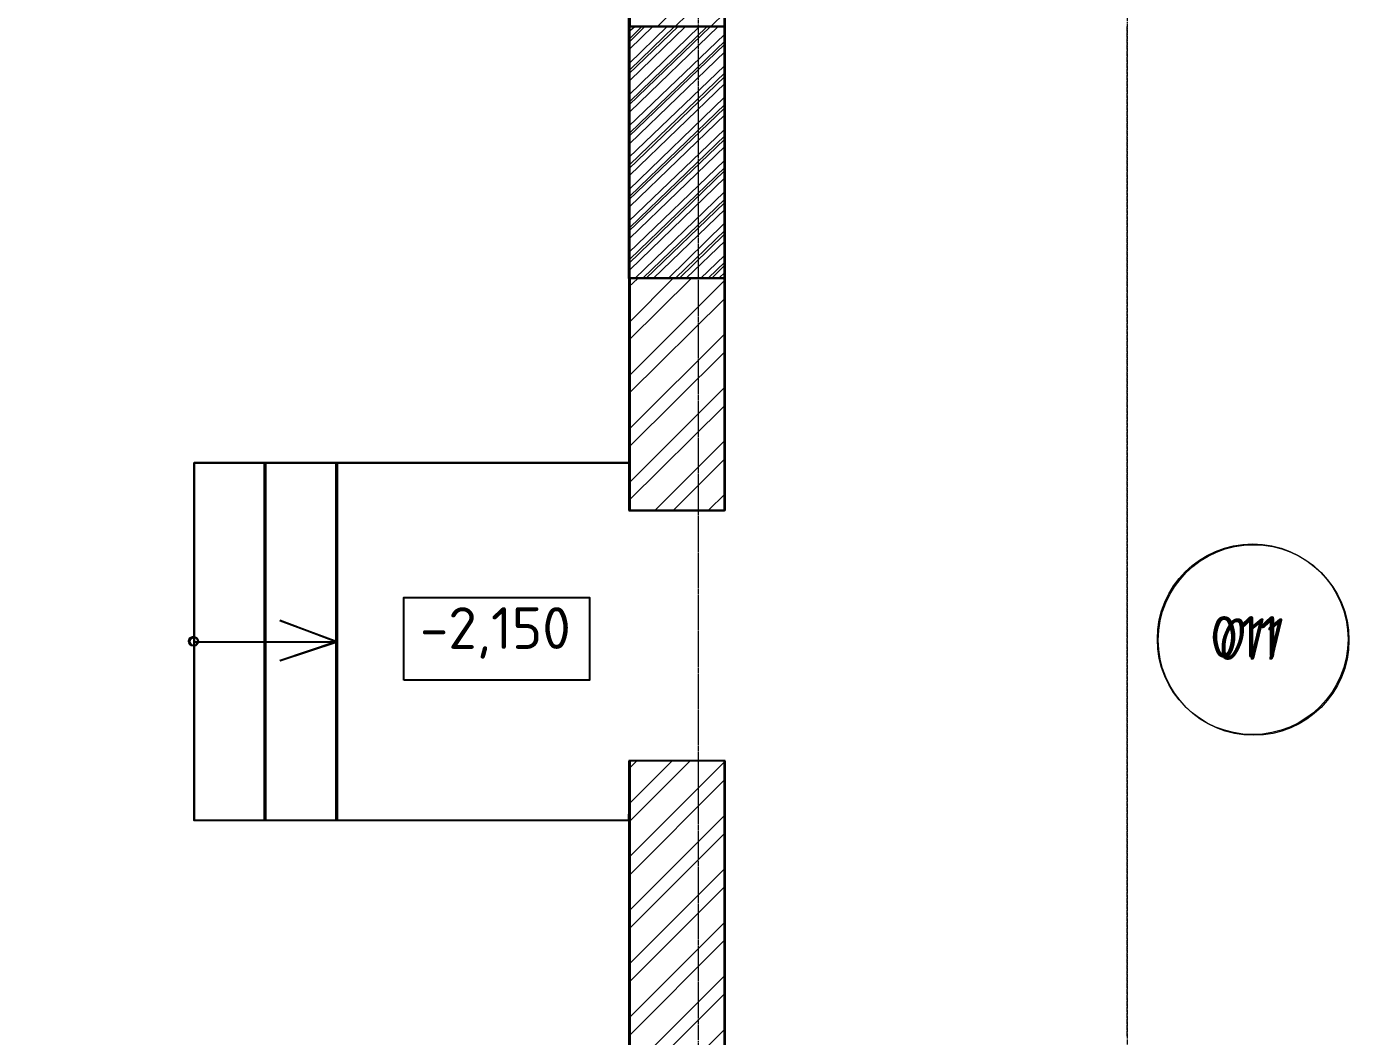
# Model space of a CAD drawing. Header units: millimetres. Extents: x -10178924 to 11692288, y -947381 to 58396.
# Drawn here: x 743288 to 748840, y -791545 to -787306 of the extents above; entities that cross this region are included whole.
import ezdxf

# ---------------------------------------------------------------- set-up
doc = ezdxf.new("R2010")
doc.units = ezdxf.units.MM
doc.linetypes.add('осевая', pattern=[50.8, 31.75, -6.35, 6.35, -6.35])
for name, color, linetype in [('PDF _PDF _Марки помещений', 5, 'Continuous'), ('PDF _Лестницы _ крыльца.1', 7, 'Continuous'), ('PDF _Марки помещений', 5, 'Continuous'), ('PDF _Стены внутр.1', 7, 'Continuous'), ('Лестницы _ крыльца.1', 7, 'Continuous'), ('Стены внутр.1', 7, 'Continuous')]:
    doc.layers.add(name, color=color, linetype=linetype)
for name, color, linetype, true_color in [('PDF _Отметки', 7, 'Continuous', 0x7f9fff), ('PDF _Перегородки', 7, 'Continuous', 0x0037dd), ('PDF _Размеры осевые', 7, 'Continuous', 0x5d6970), ('PDF _штриховка', 7, 'Continuous', 0x95834a)]:
    doc.layers.add(name, color=color, linetype=linetype, true_color=true_color)
for name, color, linetype, lineweight in [('PDF _Текст', 7, 'Continuous', 5), ('Перегородки', 162, 'Continuous', 9), ('Размеры осевые', 153, 'Continuous', 9), ('ШТРИХОВКА', 252, 'Continuous', 15)]:
    doc.layers.add(name, color=color, linetype=linetype, lineweight=lineweight)
doc.styles.add('ISOCPEUR', font='isocpeui.ttf', dxfattribs={"width": 0.9})
doc.styles.add('PDF ISOCPEUR', font='isocpeur.ttf')

# ---------------------------------------------------------------- blocks, each defined once
blk = doc.blocks.new('A$C5282721b')
at = {"layer": 'Перегородки', "lineweight": 20, "true_color": 0x000000, "transparency": 33554687}
h = blk.add_hatch(dxfattribs=at)
h.set_pattern_fill('ANSI32', color=18, scale=10, angle=359)
h.set_pattern_definition([(44, (-2781.59, 239567.555), (-66.16621, 68.517116), []), (44, (-2736.7, 239566.77), (-66.16621, 68.517116), [])])
h.paths.add_polyline_path([(23861.119, -6515.549), (23461.119, -6515.547), (23461.119, -7571.566), (23861.119, -7571.566)])
at = {"layer": 'ШТРИХОВКА', "ltscale": 100, "true_color": 0x000000, "transparency": 33554687}
h = blk.add_hatch(dxfattribs=at)
h.set_pattern_fill('ANSI31', color=18, scale=50)
h.set_pattern_definition([(45, (-79853.19, 25128.16), (-112.2532, 112.2532), [])])
h.paths.add_polyline_path([(23461.119, -5698.72), (20726.119, -5698.72), (20726.119, -6098.72), (23461.119, -6098.72), (23461.119, -6515.547), (23861.119, -6515.547), (23861.119, -5328.486), (23461.119, -5328.486)], flags=17)
h.paths.add_polyline_path([(17846.22, -11596.906), (8196.095, -11596.906), (8096.091, -11596.906), (5081.5, -11596.906), (5081.5, -12156.906), (17846.22, -12156.906), (17846.22, -11876.906)], flags=17)
h.paths.add_polyline_path([(8216.705, -5698.72), (8216.779, -6098.72), (19406.923, -6098.72), (19406.923, -5698.72)], flags=16)
h.paths.add_polyline_path([(4011.5, -12156.906), (4011.5, -11596.906), (86.923, -11596.906), (86.923, -9009.38), (86.923, -8929.368), (86.923, -6098.72), (3721.276, -6098.72), (3801.387, -6098.72), (9286.442, -6098.72), (9286.779, -5698.72), (86.923, -5698.72), (86.923, -161.943), (23461.119, -161.943), (23461.119, -4567.801), (23861.119, -4567.801), (23861.119, -3119.021), (23861.119, -2969.021), (23861.119, -161.943), (24472.507, -161.943), (29133.626, -161.943), (29283.626, -161.943), (29940.503, -161.943), (29940.503, 398.057), (-473.077, 398.057), (-473.077, -11800), (-473.077, -12156.906), (-0.293, -12156.906)])
h.paths.add_polyline_path([(23861.119, -9596.906), (23461.119, -9596.906), (23461.119, -11596.906), (18816.22, -11596.906), (18816.22, -12156.906), (23301.119, -12156.906), (23301.119, -15862.111), (25035.25, -15862.111), (25595.277, -15862.111), (25744.391, -15862.111), (25744.391, -15302.111), (23861.119, -15302.111), (23861.119, -12066.906)])
h.paths.add_polyline_path([(23461.119, -8546.906), (23861.119, -8546.906), (23861.119, -7571.566), (23461.119, -7571.566)], flags=17)
at = {"layer": 'PDF _Марки помещений', "color": 18, "lineweight": 9, "true_color": 0x000000, "transparency": 33554687}
blk.add_circle((26079.322, -9090.368), 400.064, dxfattribs=at)
at = {"layer": 'Лестницы _ крыльца.1', "color": 18, "linetype": 'Continuous', "true_color": 0x000000, "transparency": 33554687}
for p, q in [((22232.001, -9097.465), (21994.399, -9010.391)), ((21633.089, -9096.906), (22232.001, -9097.465)), ((21994.192, -9175.776), (22232.001, -9097.465))]:
    blk.add_line(p, q, dxfattribs=at)
blk.add_circle((21633.089, -9096.906), 17.194, dxfattribs=at)
at = {"layer": 'Размеры осевые', "color": 251, "linetype": 'осевая', "ltscale": 0.5, "transparency": 33554687}
for p, q in [((23750, -19000), (23750, 1500)), ((25550, -58512.867), (25550, -4812.867))]:
    blk.add_line(p, q, dxfattribs=at)
at = {"layer": 'Стены внутр.1', "color": 18, "linetype": 'Continuous', "true_color": 0x000000, "transparency": 33554687}
for p, q in [((23861.119, -6515.547), (23461.119, -6515.547)), ((23861.119, -6515.547), (23461.119, -6515.547)), ((23861.119, -7571.566), (23461.119, -7571.566)), ((23861.119, -8546.906), (23461.119, -8546.906)), ((23861.119, -9596.906), (23461.119, -9596.906))]:
    blk.add_line(p, q, dxfattribs=at)
at = {"layer": 'Стены внутр.1', "color": 18, "linetype": 'Continuous', "true_color": 0x000000, "transparency": 33554687, "flags": 128}
for points in [[(23861.119, -7571.566), (23861.119, -4567.801)], [(23461.119, -6098.72), (23461.119, -6515.547)], [(23461.119, -7571.566), (23461.119, -8546.906)], [(23861.119, -8546.906), (23861.119, -7571.566)], [(23461.119, -9596.906), (23461.119, -11596.906)], [(23861.119, -11596.906), (23861.119, -9596.906)]]:
    blk.add_lwpolyline(points, dxfattribs=at)
at = {"layer": 'Стены внутр.1', "color": 18, "ltscale": 0.1, "true_color": 0x000000, "transparency": 33554687}
for points in [[(23461.119, -7571.566), (23461.119, -6098.72)], [(21933.089, -8346.906), (21633.089, -8346.906), (21633.089, -9846.906), (21933.089, -9846.906), (21933.089, -8346.906)], [(22233.089, -8346.906), (21933.089, -8346.906), (21933.089, -9846.906), (22233.089, -9846.906), (22233.089, -8346.906)], [(23461.119, -8346.906), (22233.089, -8346.906), (22233.089, -9846.906), (23461.119, -9846.906), (23461.119, -9819.752)]]:
    blk.add_lwpolyline(points, dxfattribs=at)
at = {"layer": 'PDF _Марки помещений', "color": 18, "lineweight": 9, "true_color": 0x000000, "transparency": 33554687, "insert": (25916.348, -9174.083), "char_height": 175, "attachment_point": 7, "style": 'ISOCPEUR'}
blk.add_mtext('011', dxfattribs=at)

msp = doc.modelspace()

# ---------------------------------------------------------------- linework, layer by layer
at = {"layer": 'PDF _PDF _Марки помещений', "lineweight": 9}
msp.add_circle((748434, -789877.4), 400, dxfattribs=at)
at = {"layer": 'PDF _Лестницы _ крыльца.1', "lineweight": 25}
for points in [[(744587.9, -789887.9), (744350.9, -789799)], [(743991, -789887.9), (744587.9, -789887.9), (744350.9, -789968.4)]]:
    msp.add_lwpolyline(points, dxfattribs=at)
msp.add_circle((743988.9, -789885.8), 19.1, dxfattribs=at)
at = {"layer": 'PDF _Отметки', "lineweight": 25}
msp.add_lwpolyline([(744871.6, -790048.8), (744871.6, -789701.7), (745650.5, -789701.7), (745650.5, -790048.8)], close=True, dxfattribs=at)
at = {"layer": 'PDF _Перегородки', "color": 5, "lineweight": 20}
for points in [[(745815.6, -787326.8), (745841, -787305.6)], [(745815.6, -787462.2), (745976.5, -787305.6)], [(745815.6, -787593.5), (746111.9, -787305.6)], [(745815.6, -787373.3), (745883.3, -787305.6)], [(745815.6, -787504.6), (746023, -787305.6)], [(745815.6, -787635.8), (746158.5, -787305.6)], [(745815.6, -787724.7), (746217.8, -787339.5)], [(745815.6, -787767), (746217.8, -787381.8)], [(745815.6, -787855.9), (746217.8, -787470.7)], [(745815.6, -787902.5), (746217.8, -787517.3)], [(745815.6, -787991.4), (746217.8, -787601.9)], [(745815.6, -788033.7), (746217.8, -787648.5)], [(745815.6, -788122.6), (746217.8, -787737.4)], [(745815.6, -788165), (746217.8, -787779.7)], [(745815.6, -788253.9), (746217.8, -787868.6)], [(745815.6, -788300.4), (746217.8, -787911)], [(745841, -788363.9), (746217.8, -787999.9)], [(745887.6, -788363.9), (746217.8, -788046.4)], [(745980.7, -788363.9), (746217.8, -788131.1)], [(746027.3, -788363.9), (746217.8, -788177.7)], [(746116.2, -788363.9), (746217.8, -788266.6)], [(746162.8, -788363.9), (746217.8, -788308.9)]]:
    msp.add_lwpolyline(points, dxfattribs=at)
at = {"layer": 'PDF _Размеры осевые', "lineweight": 9}
for points in [[(746107.7, -787305.6), (746107.7, -787305.6)], [(746107.7, -787326.8), (746107.7, -787309.8)], [(746107.7, -787331), (746107.7, -787331)], [(746107.7, -787352.2), (746107.7, -787335.2)], [(747906.9, -787326.8), (747906.9, -787309.8), (747906.9, -787305.6)], [(747906.9, -787352.2), (747906.9, -787335.2), (747906.9, -787331)], [(746107.7, -787356.4), (746107.7, -787356.4)], [(746107.7, -787377.6), (746107.7, -787360.6)], [(746107.7, -787381.8), (746107.7, -787381.8)], [(746107.7, -787403), (746107.7, -787386)], [(747906.9, -787377.6), (747906.9, -787360.6), (747906.9, -787356.4)], [(747906.9, -787403), (747906.9, -787386), (747906.9, -787381.8)], [(746107.7, -787407.2), (746107.7, -787407.2)], [(746107.7, -787428.4), (746107.7, -787411.4)], [(746107.7, -787432.6), (746107.7, -787432.6)], [(746107.7, -787453.8), (746107.7, -787436.8)], [(747906.9, -787428.4), (747906.9, -787411.4), (747906.9, -787407.2)], [(747906.9, -787453.8), (747906.9, -787436.8), (747906.9, -787432.6)], [(746107.7, -787458), (746107.7, -787458)], [(746107.7, -787479.2), (746107.7, -787462.2)], [(746107.7, -787483.4), (746107.7, -787483.4)], [(746107.7, -787504.6), (746107.7, -787487.6)], [(747906.9, -787479.2), (747906.9, -787462.2), (747906.9, -787458)], [(747906.9, -787504.6), (747906.9, -787487.6), (747906.9, -787483.4)], [(746107.7, -787508.8), (746107.7, -787508.8)], [(746107.7, -787530), (746107.7, -787513)], [(746107.7, -787534.2), (746107.7, -787534.2)], [(746107.7, -787555.4), (746107.7, -787538.4)], [(747906.9, -787530), (747906.9, -787513), (747906.9, -787508.8)], [(747906.9, -787555.4), (747906.9, -787538.4), (747906.9, -787534.2)], [(746107.7, -787559.6), (746107.7, -787559.6)], [(746107.7, -787580.8), (746107.7, -787563.8)], [(746107.7, -787585), (746107.7, -787585)], [(746107.7, -787606.2), (746107.7, -787589.2)], [(746107.7, -787610.4), (746107.7, -787610.4)], [(746107.7, -787631.6), (746107.7, -787614.6)], [(747906.9, -787580.8), (747906.9, -787563.8), (747906.9, -787559.6)], [(747906.9, -787606.2), (747906.9, -787589.2), (747906.9, -787585)], [(747906.9, -787631.6), (747906.9, -787614.6), (747906.9, -787610.4)], [(746107.7, -787635.8), (746107.7, -787635.8)], [(746107.7, -787657), (746107.7, -787640)], [(746107.7, -787661.2), (746107.7, -787661.2)], [(746107.7, -787682.4), (746107.7, -787665.4)], [(747906.9, -787657), (747906.9, -787640), (747906.9, -787635.8)], [(747906.9, -787682.4), (747906.9, -787665.4), (747906.9, -787661.2)], [(746107.7, -787686.6), (746107.7, -787686.6)], [(746107.7, -787707.8), (746107.7, -787690.8)], [(746107.7, -787712), (746107.7, -787712)], [(746107.7, -787733.2), (746107.7, -787716.2)], [(747906.9, -787707.8), (747906.9, -787690.8), (747906.9, -787686.6)], [(747906.9, -787733.2), (747906.9, -787716.2), (747906.9, -787712)], [(746107.7, -787737.4), (746107.7, -787737.4)], [(746107.7, -787758.6), (746107.7, -787741.6)], [(746107.7, -787762.8), (746107.7, -787762.8)], [(746107.7, -787784), (746107.7, -787767)], [(747906.9, -787758.6), (747906.9, -787741.6), (747906.9, -787737.4)], [(747906.9, -787784), (747906.9, -787767), (747906.9, -787762.8)], [(746107.7, -787788.2), (746107.7, -787788.2)], [(746107.7, -787809.4), (746107.7, -787792.4)], [(746107.7, -787813.6), (746107.7, -787813.6)], [(746107.7, -787834.8), (746107.7, -787817.8)], [(747906.9, -787809.4), (747906.9, -787792.4), (747906.9, -787788.2)], [(747906.9, -787834.8), (747906.9, -787817.8), (747906.9, -787813.6)], [(746107.7, -787839), (746107.7, -787839)], [(746107.7, -787860.2), (746107.7, -787843.2)], [(746107.7, -787864.4), (746107.7, -787864.4)], [(746107.7, -787885.6), (746107.7, -787868.6)], [(746107.7, -787889.8), (746107.7, -787889.8)], [(747906.9, -787860.2), (747906.9, -787843.2), (747906.9, -787839)], [(747906.9, -787885.6), (747906.9, -787868.6), (747906.9, -787864.4)], [(747906.9, -787911), (747906.9, -787894), (747906.9, -787889.8)], [(746107.7, -787911), (746107.7, -787894)], [(746107.7, -787915.2), (746107.7, -787915.2)], [(746107.7, -787936.4), (746107.7, -787919.4)], [(746107.7, -787940.6), (746107.7, -787940.6)], [(746107.7, -787961.8), (746107.7, -787944.8)], [(747906.9, -787936.4), (747906.9, -787919.4), (747906.9, -787915.2)], [(747906.9, -787961.8), (747906.9, -787944.8), (747906.9, -787940.6)], [(746107.7, -787966), (746107.7, -787966)], [(746107.7, -787987.2), (746107.7, -787970.2)], [(746107.7, -787991.4), (746107.7, -787991.4)], [(746107.7, -788012.6), (746107.7, -787995.6)], [(747906.9, -787987.2), (747906.9, -787970.2), (747906.9, -787966)], [(747906.9, -788012.6), (747906.9, -787995.6), (747906.9, -787991.4)], [(746107.7, -788016.8), (746107.7, -788016.8)], [(746107.7, -788038), (746107.7, -788021)], [(746107.7, -788042.2), (746107.7, -788042.2)], [(746107.7, -788063.4), (746107.7, -788046.4)], [(747906.9, -788038), (747906.9, -788021), (747906.9, -788016.8)], [(747906.9, -788063.4), (747906.9, -788046.4), (747906.9, -788042.2)], [(746107.7, -788067.6), (746107.7, -788067.6)], [(746107.7, -788088.8), (746107.7, -788071.8)], [(746107.7, -788093), (746107.7, -788093)], [(746107.7, -788114.2), (746107.7, -788097.2)], [(747906.9, -788088.8), (747906.9, -788071.8), (747906.9, -788067.6)], [(747906.9, -788114.2), (747906.9, -788097.2), (747906.9, -788093)], [(746107.7, -788118.4), (746107.7, -788118.4)], [(746107.7, -788139.6), (746107.7, -788122.6)], [(746107.7, -788143.8), (746107.7, -788143.8)], [(746107.7, -788165), (746107.7, -788148)], [(746107.7, -788169.2), (746107.7, -788169.2)], [(747906.9, -788139.6), (747906.9, -788122.6), (747906.9, -788118.4)], [(747906.9, -788165), (747906.9, -788148), (747906.9, -788143.8)], [(747906.9, -788190.4), (747906.9, -788173.4), (747906.9, -788169.2)], [(746107.7, -788190.4), (746107.7, -788173.4)], [(746107.7, -788194.6), (746107.7, -788194.6)], [(746107.7, -788215.8), (746107.7, -788198.8)], [(746107.7, -788220), (746107.7, -788220)], [(746107.7, -788241.2), (746107.7, -788224.2)], [(747906.9, -788215.8), (747906.9, -788198.8), (747906.9, -788194.6)], [(747906.9, -788241.2), (747906.9, -788224.2), (747906.9, -788220)], [(746107.7, -788245.4), (746107.7, -788245.4)], [(746107.7, -788266.6), (746107.7, -788249.6)], [(746107.7, -788270.8), (746107.7, -788270.8)], [(746107.7, -788292), (746107.7, -788275)], [(747906.9, -788266.6), (747906.9, -788249.6), (747906.9, -788245.4)], [(747906.9, -788292), (747906.9, -788275), (747906.9, -788270.8)], [(746107.7, -788296.2), (746107.7, -788296.2)], [(746107.7, -788317.4), (746107.7, -788300.4)], [(746107.7, -788321.6), (746107.7, -788321.6)], [(746107.7, -788342.8), (746107.7, -788325.8)], [(747906.9, -788317.4), (747906.9, -788300.4), (747906.9, -788296.2)], [(747906.9, -788342.8), (747906.9, -788325.8), (747906.9, -788321.6)], [(746107.7, -788347), (746107.7, -788347)], [(746107.7, -788368.2), (746107.7, -788351.2)], [(746107.7, -788372.4), (746107.7, -788372.4)], [(746107.7, -788393.6), (746107.7, -788376.6)], [(747906.9, -788368.2), (747906.9, -788351.2), (747906.9, -788347)], [(747906.9, -788393.6), (747906.9, -788376.6), (747906.9, -788372.4)], [(746107.7, -788397.8), (746107.7, -788397.8)], [(746107.7, -788419), (746107.7, -788402)], [(746107.7, -788423.2), (746107.7, -788423.2)], [(746107.7, -788444.4), (746107.7, -788427.4)], [(747906.9, -788419), (747906.9, -788402), (747906.9, -788397.8)], [(747906.9, -788444.4), (747906.9, -788427.4), (747906.9, -788423.2)], [(746107.7, -788448.6), (746107.7, -788448.6)], [(746107.7, -788469.8), (746107.7, -788452.8)], [(746107.7, -788474), (746107.7, -788474)], [(746107.7, -788495.2), (746107.7, -788478.2)], [(746107.7, -788499.4), (746107.7, -788499.4)], [(747906.9, -788469.8), (747906.9, -788452.8), (747906.9, -788448.6)], [(747906.9, -788495.2), (747906.9, -788478.2), (747906.9, -788474)], [(747906.9, -788520.6), (747906.9, -788503.6), (747906.9, -788499.4)], [(746107.7, -788520.6), (746107.7, -788503.6)], [(746107.7, -788524.8), (746107.7, -788524.8)], [(746107.7, -788546), (746107.7, -788529)], [(746107.7, -788550.2), (746107.7, -788550.2)], [(746107.7, -788571.4), (746107.7, -788554.4)], [(747906.9, -788546), (747906.9, -788529), (747906.9, -788524.8)], [(747906.9, -788571.4), (747906.9, -788554.4), (747906.9, -788550.2)], [(746107.7, -788575.6), (746107.7, -788575.6)], [(746107.7, -788596.8), (746107.7, -788579.8)], [(746107.7, -788601), (746107.7, -788601)], [(746107.7, -788622.2), (746107.7, -788605.2)], [(747906.9, -788596.8), (747906.9, -788579.8), (747906.9, -788575.6)], [(747906.9, -788622.2), (747906.9, -788605.2), (747906.9, -788601)], [(746107.7, -788626.4), (746107.7, -788626.4)], [(746107.7, -788647.6), (746107.7, -788630.6)], [(746107.7, -788651.8), (746107.7, -788651.8)], [(746107.7, -788673), (746107.7, -788656)], [(747906.9, -788647.6), (747906.9, -788630.6), (747906.9, -788626.4)], [(747906.9, -788673), (747906.9, -788656), (747906.9, -788651.8)], [(746107.7, -788677.2), (746107.7, -788677.2)], [(746107.7, -788698.4), (746107.7, -788681.4)], [(746107.7, -788702.6), (746107.7, -788702.6)], [(746107.7, -788723.8), (746107.7, -788706.8)], [(747906.9, -788698.4), (747906.9, -788681.4), (747906.9, -788677.2)], [(747906.9, -788723.8), (747906.9, -788706.8), (747906.9, -788702.6)], [(746107.7, -788728), (746107.7, -788728)], [(746107.7, -788749.2), (746107.7, -788732.2)], [(746107.7, -788753.4), (746107.7, -788753.4)], [(746107.7, -788774.6), (746107.7, -788757.6)], [(746107.7, -788778.8), (746107.7, -788778.8)], [(747906.9, -788749.2), (747906.9, -788732.2), (747906.9, -788728)], [(747906.9, -788774.6), (747906.9, -788757.6), (747906.9, -788753.4)], [(747906.9, -788800), (747906.9, -788783), (747906.9, -788778.8)], [(746107.7, -788800), (746107.7, -788783)], [(746107.7, -788804.2), (746107.7, -788804.2)], [(746107.7, -788825.4), (746107.7, -788808.4)], [(746107.7, -788829.6), (746107.7, -788829.6)], [(746107.7, -788850.8), (746107.7, -788833.8)], [(747906.9, -788825.4), (747906.9, -788808.4), (747906.9, -788804.2)], [(747906.9, -788850.8), (747906.9, -788833.8), (747906.9, -788829.6)], [(746107.7, -788855), (746107.7, -788855)], [(746107.7, -788876.2), (746107.7, -788859.2)], [(746107.7, -788880.4), (746107.7, -788880.4)], [(746107.7, -788901.6), (746107.7, -788884.6)], [(747906.9, -788876.2), (747906.9, -788859.2), (747906.9, -788855)], [(747906.9, -788901.6), (747906.9, -788884.6), (747906.9, -788880.4)], [(746107.7, -788905.8), (746107.7, -788905.8)], [(746107.7, -788927), (746107.7, -788910)], [(746107.7, -788931.2), (746107.7, -788931.2)], [(746107.7, -788952.4), (746107.7, -788935.4)], [(747906.9, -788927), (747906.9, -788910), (747906.9, -788905.8)], [(747906.9, -788952.4), (747906.9, -788935.4), (747906.9, -788931.2)], [(746107.7, -788956.6), (746107.7, -788956.6)], [(746107.7, -788977.8), (746107.7, -788960.8)], [(746107.7, -788982), (746107.7, -788982)], [(746107.7, -789003.2), (746107.7, -788986.2)], [(747906.9, -788977.8), (747906.9, -788960.8), (747906.9, -788956.6)], [(747906.9, -789003.2), (747906.9, -788986.2), (747906.9, -788982)], [(746107.7, -789007.4), (746107.7, -789007.4)], [(746107.7, -789028.6), (746107.7, -789011.6)], [(746107.7, -789032.8), (746107.7, -789032.8)], [(746107.7, -789054), (746107.7, -789037)], [(746107.7, -789058.2), (746107.7, -789058.2)], [(747906.9, -789028.6), (747906.9, -789011.6), (747906.9, -789007.4)], [(747906.9, -789054), (747906.9, -789037), (747906.9, -789032.8)], [(747906.9, -789079.4), (747906.9, -789062.4), (747906.9, -789058.2)], [(746107.7, -789079.4), (746107.7, -789062.4)], [(746107.7, -789083.6), (746107.7, -789083.6)], [(746107.7, -789104.8), (746107.7, -789087.8)], [(746107.7, -789109), (746107.7, -789109)], [(746107.7, -789130.2), (746107.7, -789113.2)], [(747906.9, -789104.8), (747906.9, -789087.8), (747906.9, -789083.6)], [(747906.9, -789130.2), (747906.9, -789113.2), (747906.9, -789109)], [(746107.7, -789134.4), (746107.7, -789134.4)], [(746107.7, -789155.6), (746107.7, -789138.6)], [(746107.7, -789159.8), (746107.7, -789159.8)], [(746107.7, -789181), (746107.7, -789164)], [(747906.9, -789155.6), (747906.9, -789138.6), (747906.9, -789134.4)], [(747906.9, -789181), (747906.9, -789164), (747906.9, -789159.8)], [(746107.7, -789185.2), (746107.7, -789185.2)], [(746107.7, -789206.4), (746107.7, -789189.4)], [(746107.7, -789210.6), (746107.7, -789210.6)], [(746107.7, -789231.8), (746107.7, -789214.8)], [(747906.9, -789206.4), (747906.9, -789189.4), (747906.9, -789185.2)], [(747906.9, -789231.8), (747906.9, -789214.8), (747906.9, -789210.6)], [(746107.7, -789236), (746107.7, -789236)], [(746107.7, -789257.2), (746107.7, -789240.2)], [(746107.7, -789261.4), (746107.7, -789261.4)], [(746107.7, -789282.6), (746107.7, -789265.6)], [(747906.9, -789257.2), (747906.9, -789240.2), (747906.9, -789236)], [(747906.9, -789282.6), (747906.9, -789265.6), (747906.9, -789261.4)], [(746107.7, -789286.8), (746107.7, -789286.8)], [(746107.7, -789308), (746107.7, -789291)], [(746107.7, -789312.2), (746107.7, -789312.2)], [(746107.7, -789333.4), (746107.7, -789316.4)], [(747906.9, -789308), (747906.9, -789291), (747906.9, -789286.8)], [(747906.9, -789333.4), (747906.9, -789316.4), (747906.9, -789312.2)], [(746107.7, -789337.6), (746107.7, -789337.6)], [(746107.7, -789358.8), (746107.7, -789341.8)], [(746107.7, -789363), (746107.7, -789363)], [(746107.7, -789384.2), (746107.7, -789367.2)], [(746107.7, -789388.4), (746107.7, -789388.4)], [(747906.9, -789358.8), (747906.9, -789341.8), (747906.9, -789337.6)], [(747906.9, -789384.2), (747906.9, -789367.2), (747906.9, -789363)], [(747906.9, -789409.6), (747906.9, -789392.6), (747906.9, -789388.4)], [(746107.7, -789409.6), (746107.7, -789392.6)], [(746107.7, -789413.8), (746107.7, -789413.8)], [(746107.7, -789435), (746107.7, -789418)], [(746107.7, -789439.2), (746107.7, -789439.2)], [(746107.7, -789460.4), (746107.7, -789443.4)], [(747906.9, -789435), (747906.9, -789418), (747906.9, -789413.8)], [(747906.9, -789460.4), (747906.9, -789443.4), (747906.9, -789439.2)], [(746107.7, -789464.6), (746107.7, -789464.6)], [(746107.7, -789485.8), (746107.7, -789468.8)], [(746107.7, -789490), (746107.7, -789490)], [(746107.7, -789511.2), (746107.7, -789494.2)], [(747906.9, -789485.8), (747906.9, -789468.8), (747906.9, -789464.6)], [(747906.9, -789511.2), (747906.9, -789494.2), (747906.9, -789490)], [(746107.7, -789515.4), (746107.7, -789515.4)], [(746107.7, -789536.6), (746107.7, -789519.6)], [(746107.7, -789540.8), (746107.7, -789540.8)], [(746107.7, -789562), (746107.7, -789545)], [(747906.9, -789536.6), (747906.9, -789519.6), (747906.9, -789515.4)], [(747906.9, -789562), (747906.9, -789545), (747906.9, -789540.8)], [(746107.7, -789566.2), (746107.7, -789566.2)], [(746107.7, -789587.4), (746107.7, -789570.4)], [(746107.7, -789591.6), (746107.7, -789591.6)], [(746107.7, -789612.8), (746107.7, -789595.8)], [(747906.9, -789587.4), (747906.9, -789570.4), (747906.9, -789566.2)], [(747906.9, -789612.8), (747906.9, -789595.8), (747906.9, -789591.6)], [(746107.7, -789617), (746107.7, -789617)], [(746107.7, -789638.2), (746107.7, -789621.2)], [(746107.7, -789642.4), (746107.7, -789642.4)], [(746107.7, -789663.6), (746107.7, -789646.6)], [(746107.7, -789667.8), (746107.7, -789667.8)], [(747906.9, -789638.2), (747906.9, -789621.2), (747906.9, -789617)], [(747906.9, -789663.6), (747906.9, -789646.6), (747906.9, -789642.4)], [(747906.9, -789689), (747906.9, -789672), (747906.9, -789667.8)], [(746107.7, -789689), (746107.7, -789672)], [(746107.7, -789693.2), (746107.7, -789693.2)], [(746107.7, -789714.4), (746107.7, -789697.4)], [(746107.7, -789718.6), (746107.7, -789718.6)], [(746107.7, -789739.8), (746107.7, -789722.8)], [(747906.9, -789714.4), (747906.9, -789697.4), (747906.9, -789693.2)], [(747906.9, -789739.8), (747906.9, -789722.8), (747906.9, -789718.6)], [(746107.7, -789744), (746107.7, -789744)], [(746107.7, -789765.2), (746107.7, -789748.2)], [(746107.7, -789769.4), (746107.7, -789769.4)], [(746107.7, -789790.6), (746107.7, -789773.6)], [(747906.9, -789765.2), (747906.9, -789748.2), (747906.9, -789744)], [(747906.9, -789790.6), (747906.9, -789773.6), (747906.9, -789769.4)], [(746107.7, -789794.8), (746107.7, -789794.8)], [(746107.7, -789816), (746107.7, -789799)], [(746107.7, -789820.2), (746107.7, -789820.2)], [(746107.7, -789841.4), (746107.7, -789824.4)], [(747906.9, -789816), (747906.9, -789799), (747906.9, -789794.8)], [(747906.9, -789841.4), (747906.9, -789824.4), (747906.9, -789820.2)], [(746107.7, -789845.6), (746107.7, -789845.6)], [(746107.7, -789866.8), (746107.7, -789849.8)], [(746107.7, -789871), (746107.7, -789871)], [(746107.7, -789892.2), (746107.7, -789875.2)], [(747906.9, -789866.8), (747906.9, -789849.8), (747906.9, -789845.6)], [(747906.9, -789892.2), (747906.9, -789875.2), (747906.9, -789871)], [(746107.7, -789896.4), (746107.7, -789896.4)], [(746107.7, -789917.6), (746107.7, -789900.6)], [(746107.7, -789921.8), (746107.7, -789921.8)], [(746107.7, -789943), (746107.7, -789926)], [(747906.9, -789917.6), (747906.9, -789900.6), (747906.9, -789896.4)], [(747906.9, -789943), (747906.9, -789926), (747906.9, -789921.8)], [(746107.7, -789947.2), (746107.7, -789947.2)], [(746107.7, -789968.4), (746107.7, -789951.4)], [(746107.7, -789972.6), (746107.7, -789972.6)], [(746107.7, -789993.8), (746107.7, -789976.8)], [(746107.7, -789998), (746107.7, -789998)], [(747906.9, -789968.4), (747906.9, -789951.4), (747906.9, -789947.2)], [(747906.9, -789993.8), (747906.9, -789976.8), (747906.9, -789972.6)], [(747906.9, -790019.2), (747906.9, -790002.2), (747906.9, -789998)], [(746107.7, -790019.2), (746107.7, -790002.2)], [(746107.7, -790023.4), (746107.7, -790023.4)], [(746107.7, -790044.6), (746107.7, -790027.6)], [(746107.7, -790048.8), (746107.7, -790048.8)], [(746107.7, -790070), (746107.7, -790053)], [(747906.9, -790044.6), (747906.9, -790027.6), (747906.9, -790023.4)], [(747906.9, -790070), (747906.9, -790053), (747906.9, -790048.8)], [(746107.7, -790074.2), (746107.7, -790074.2)], [(746107.7, -790095.4), (746107.7, -790078.4)], [(746107.7, -790099.6), (746107.7, -790099.6)], [(746107.7, -790120.8), (746107.7, -790103.8)], [(747906.9, -790095.4), (747906.9, -790078.4), (747906.9, -790074.2)], [(747906.9, -790120.8), (747906.9, -790103.8), (747906.9, -790099.6)], [(746107.7, -790125), (746107.7, -790125)], [(746107.7, -790146.2), (746107.7, -790129.2)], [(746107.7, -790150.4), (746107.7, -790150.4)], [(746107.7, -790171.6), (746107.7, -790154.6)], [(747906.9, -790146.2), (747906.9, -790129.2), (747906.9, -790125)], [(747906.9, -790171.6), (747906.9, -790154.6), (747906.9, -790150.4)], [(746107.7, -790175.8), (746107.7, -790175.8)], [(746107.7, -790197), (746107.7, -790180)], [(746107.7, -790201.2), (746107.7, -790201.2)], [(746107.7, -790222.4), (746107.7, -790205.4)], [(747906.9, -790197), (747906.9, -790180), (747906.9, -790175.8)], [(747906.9, -790222.4), (747906.9, -790205.4), (747906.9, -790201.2)], [(746107.7, -790226.6), (746107.7, -790226.6)], [(746107.7, -790247.8), (746107.7, -790230.8)], [(746107.7, -790252), (746107.7, -790252)], [(746107.7, -790273.2), (746107.7, -790256.2)], [(746107.7, -790277.4), (746107.7, -790277.4)], [(747906.9, -790247.8), (747906.9, -790230.8), (747906.9, -790226.6)], [(747906.9, -790273.2), (747906.9, -790256.2), (747906.9, -790252)], [(747906.9, -790298.6), (747906.9, -790281.6), (747906.9, -790277.4)], [(746107.7, -790298.6), (746107.7, -790281.6)], [(746107.7, -790302.8), (746107.7, -790302.8)], [(746107.7, -790324), (746107.7, -790307)], [(746107.7, -790328.2), (746107.7, -790328.2)], [(746107.7, -790349.4), (746107.7, -790332.4)], [(747906.9, -790324), (747906.9, -790307), (747906.9, -790302.8)], [(747906.9, -790349.4), (747906.9, -790332.4), (747906.9, -790328.2)], [(746107.7, -790353.6), (746107.7, -790353.6)], [(746107.7, -790374.8), (746107.7, -790357.8)], [(746107.7, -790379), (746107.7, -790379)], [(746107.7, -790400.2), (746107.7, -790383.2)], [(747906.9, -790374.8), (747906.9, -790357.8), (747906.9, -790353.6)], [(747906.9, -790400.2), (747906.9, -790383.2), (747906.9, -790379)], [(746107.7, -790404.4), (746107.7, -790404.4)], [(746107.7, -790425.6), (746107.7, -790408.6)], [(746107.7, -790429.8), (746107.7, -790429.8)], [(746107.7, -790451), (746107.7, -790434)], [(747906.9, -790425.6), (747906.9, -790408.6), (747906.9, -790404.4)], [(747906.9, -790451), (747906.9, -790434), (747906.9, -790429.8)], [(746107.7, -790455.2), (746107.7, -790455.2)], [(746107.7, -790476.4), (746107.7, -790459.4)], [(746107.7, -790480.6), (746107.7, -790480.6)], [(746107.7, -790501.8), (746107.7, -790484.8)], [(747906.9, -790476.4), (747906.9, -790459.4), (747906.9, -790455.2)], [(747906.9, -790501.8), (747906.9, -790484.8), (747906.9, -790480.6)], [(746107.7, -790506), (746107.7, -790506)], [(746107.7, -790527.2), (746107.7, -790510.2)], [(746107.7, -790531.4), (746107.7, -790531.4)], [(746107.7, -790552.6), (746107.7, -790535.6)], [(746107.7, -790556.8), (746107.7, -790556.8)], [(747906.9, -790527.2), (747906.9, -790510.2), (747906.9, -790506)], [(747906.9, -790552.6), (747906.9, -790535.6), (747906.9, -790531.4)], [(747906.9, -790578), (747906.9, -790561), (747906.9, -790556.8)], [(746107.7, -790578), (746107.7, -790561)], [(746107.7, -790582.2), (746107.7, -790582.2)], [(746107.7, -790603.4), (746107.7, -790586.4)], [(746107.7, -790607.6), (746107.7, -790607.6)], [(746107.7, -790628.8), (746107.7, -790611.8)], [(747906.9, -790603.4), (747906.9, -790586.4), (747906.9, -790582.2)], [(747906.9, -790628.8), (747906.9, -790611.8), (747906.9, -790607.6)], [(746107.7, -790633), (746107.7, -790633)], [(746107.7, -790654.2), (746107.7, -790637.2)], [(746107.7, -790658.4), (746107.7, -790658.4)], [(746107.7, -790679.6), (746107.7, -790662.7)], [(747906.9, -790654.2), (747906.9, -790637.2), (747906.9, -790633)], [(747906.9, -790679.6), (747906.9, -790662.7), (747906.9, -790658.4)], [(746107.7, -790683.8), (746107.7, -790683.8)], [(746107.7, -790705), (746107.7, -790688)], [(746107.7, -790709.2), (746107.7, -790709.2)], [(746107.7, -790730.4), (746107.7, -790713.4)], [(747906.9, -790705), (747906.9, -790688), (747906.9, -790683.8)], [(747906.9, -790730.4), (747906.9, -790713.4), (747906.9, -790709.2)], [(746107.7, -790734.6), (746107.7, -790734.6)], [(746107.7, -790755.8), (746107.7, -790738.8)], [(746107.7, -790760), (746107.7, -790760)], [(746107.7, -790781.2), (746107.7, -790764.2)], [(747906.9, -790755.8), (747906.9, -790738.8), (747906.9, -790734.6)], [(747906.9, -790781.2), (747906.9, -790764.2), (747906.9, -790760)], [(746107.7, -790785.4), (746107.7, -790785.4)], [(746107.7, -790806.6), (746107.7, -790789.7)], [(746107.7, -790810.8), (746107.7, -790810.8)], [(746107.7, -790832), (746107.7, -790815)], [(747906.9, -790806.6), (747906.9, -790789.7), (747906.9, -790785.4)], [(747906.9, -790832), (747906.9, -790815), (747906.9, -790810.8)], [(746107.7, -790836.2), (746107.7, -790836.2)], [(746107.7, -790857.4), (746107.7, -790840.4)], [(746107.7, -790861.6), (746107.7, -790861.6)], [(746107.7, -790882.8), (746107.7, -790865.9)], [(746107.7, -790887), (746107.7, -790887)], [(747906.9, -790857.4), (747906.9, -790840.4), (747906.9, -790836.2)], [(747906.9, -790882.8), (747906.9, -790865.9), (747906.9, -790861.6)], [(747906.9, -790908.2), (747906.9, -790891.3), (747906.9, -790887)], [(746107.7, -790908.2), (746107.7, -790891.3)], [(746107.7, -790912.4), (746107.7, -790912.4)], [(746107.7, -790933.6), (746107.7, -790916.7)], [(746107.7, -790937.8), (746107.7, -790937.8)], [(746107.7, -790959), (746107.7, -790942)], [(747906.9, -790933.6), (747906.9, -790916.7), (747906.9, -790912.4)], [(747906.9, -790959), (747906.9, -790942), (747906.9, -790937.8)], [(746107.7, -790963.2), (746107.7, -790963.2)], [(746107.7, -790984.4), (746107.7, -790967.4)], [(746107.7, -790988.6), (746107.7, -790988.6)], [(746107.7, -791009.8), (746107.7, -790992.9)], [(747906.9, -790984.4), (747906.9, -790967.4), (747906.9, -790963.2)], [(747906.9, -791009.8), (747906.9, -790992.9), (747906.9, -790988.6)], [(746107.7, -791014), (746107.7, -791014)], [(746107.7, -791035.2), (746107.7, -791018.3)], [(746107.7, -791039.4), (746107.7, -791039.4)], [(746107.7, -791060.6), (746107.7, -791043.7)], [(747906.9, -791035.2), (747906.9, -791018.3), (747906.9, -791014)], [(747906.9, -791060.6), (747906.9, -791043.7), (747906.9, -791039.4)], [(746107.7, -791064.8), (746107.7, -791064.8)], [(746107.7, -791086), (746107.7, -791069)], [(746107.7, -791090.2), (746107.7, -791090.2)], [(746107.7, -791111.4), (746107.7, -791094.5)], [(747906.9, -791086), (747906.9, -791069), (747906.9, -791064.8)], [(747906.9, -791111.4), (747906.9, -791094.5), (747906.9, -791090.2)], [(746107.7, -791115.6), (746107.7, -791115.6)], [(746107.7, -791136.8), (746107.7, -791119.9)], [(746107.7, -791141), (746107.7, -791141)], [(746107.7, -791162.2), (746107.7, -791145.3)], [(746107.7, -791166.4), (746107.7, -791166.4)], [(747906.9, -791136.8), (747906.9, -791119.9), (747906.9, -791115.6)], [(747906.9, -791162.2), (747906.9, -791145.3), (747906.9, -791141)], [(747906.9, -791187.6), (747906.9, -791170.7), (747906.9, -791166.4)], [(746107.7, -791187.6), (746107.7, -791170.7)], [(746107.7, -791191.8), (746107.7, -791191.8)], [(746107.7, -791213), (746107.7, -791196)], [(746107.7, -791217.2), (746107.7, -791217.2)], [(746107.7, -791238.4), (746107.7, -791221.5)], [(747906.9, -791213), (747906.9, -791196), (747906.9, -791191.8)], [(747906.9, -791238.4), (747906.9, -791221.5), (747906.9, -791217.2)], [(746107.7, -791242.6), (746107.7, -791242.6)], [(746107.7, -791263.8), (746107.7, -791246.9)], [(746107.7, -791268), (746107.7, -791268)], [(746107.7, -791289.2), (746107.7, -791272.3)], [(747906.9, -791263.8), (747906.9, -791246.9), (747906.9, -791242.6)], [(747906.9, -791289.2), (747906.9, -791272.3), (747906.9, -791268)], [(746107.7, -791293.4), (746107.7, -791293.4)], [(746107.7, -791314.6), (746107.7, -791297.7)], [(746107.7, -791318.8), (746107.7, -791318.8)], [(746107.7, -791340), (746107.7, -791323.1)], [(747906.9, -791314.6), (747906.9, -791297.7), (747906.9, -791293.4)], [(747906.9, -791340), (747906.9, -791323.1), (747906.9, -791318.8)], [(746107.7, -791344.2), (746107.7, -791344.2)], [(746107.7, -791365.4), (746107.7, -791348.5)], [(746107.7, -791369.6), (746107.7, -791369.6)], [(746107.7, -791390.8), (746107.7, -791373.9)], [(747906.9, -791365.4), (747906.9, -791348.5), (747906.9, -791344.2)], [(747906.9, -791390.8), (747906.9, -791373.9), (747906.9, -791369.6)], [(746107.7, -791395), (746107.7, -791395)], [(746107.7, -791416.2), (746107.7, -791399.3)], [(746107.7, -791420.4), (746107.7, -791420.4)], [(746107.7, -791441.6), (746107.7, -791424.7)], [(747906.9, -791416.2), (747906.9, -791399.3), (747906.9, -791395)], [(747906.9, -791441.6), (747906.9, -791424.7), (747906.9, -791420.4)], [(746107.7, -791445.8), (746107.7, -791445.8)], [(746107.7, -791467), (746107.7, -791450.1)], [(746107.7, -791471.2), (746107.7, -791471.2)], [(746107.7, -791492.4), (746107.7, -791475.5)], [(746107.7, -791496.6), (746107.7, -791496.6)], [(746107.7, -791517.8), (746107.7, -791500.9)], [(747906.9, -791467), (747906.9, -791450.1), (747906.9, -791445.8)], [(747906.9, -791492.4), (747906.9, -791475.5), (747906.9, -791471.2)], [(747906.9, -791517.8), (747906.9, -791500.9), (747906.9, -791496.6)], [(746107.7, -791522), (746107.7, -791522)], [(746107.7, -791543.2), (746107.7, -791526.3)], [(747906.9, -791543.2), (747906.9, -791526.3), (747906.9, -791522)]]:
    msp.add_lwpolyline(points, dxfattribs=at)
at = {"layer": 'PDF _Стены внутр.1', "lineweight": 25}
for points in [[(745815.6, -789337.6), (746217.8, -789337.6), (746217.8, -788364), (746217.8, -785358.4), (746217.8, -783910.7)], [(745815.6, -788363.9), (745815.6, -786890.8)], [(746217.8, -788363.9), (745815.6, -788363.9)], [(745815.6, -788363.9), (745815.6, -789337.6)], [(745815.6, -789138.6), (744588, -789138.6), (744588, -790637.2), (745815.6, -790637.2), (745815.6, -790611.8)], [(745815.6, -790387.5), (745815.6, -792385.5)], [(746217.8, -790387.5), (745815.6, -790387.5)], [(746217.8, -792385.6), (746217.8, -790387.6)]]:
    msp.add_lwpolyline(points, dxfattribs=at)
for points in [[(745815.6, -787305.6), (746217.8, -787305.6)], [(744287.4, -789138.6), (743991.1, -789138.6), (743991.1, -790637.2), (744287.4, -790637.2)], [(744587.9, -789138.6), (744287.4, -789138.6), (744287.4, -790637.2), (744587.9, -790637.2)]]:
    msp.add_lwpolyline(points, close=True, dxfattribs=at)
at = {"layer": 'PDF _штриховка', "color": 251, "lineweight": 5, "true_color": 0x636466}
for points in [[(746010.4, -787305.6), (746217.8, -787102.4)], [(745815.6, -788397.8), (745853.7, -788363.9)], [(745815.6, -788622.2), (746078.1, -788363.9)], [(745815.6, -788846.5), (746217.8, -788448.6)], [(745815.6, -789070.9), (746217.8, -788673)], [(745815.6, -789295.3), (746217.8, -788897.4)], [(746001.9, -789337.6), (746217.8, -789121.7)], [(745815.6, -790421.3), (745849.5, -790387.5)], [(745815.6, -790645.7), (746073.8, -790387.5)], [(745815.6, -790870.1), (746217.8, -790467.9)], [(745815.6, -791094.5), (746217.8, -790692.3)], [(745815.6, -791318.8), (746217.8, -790916.7)], [(745815.6, -791543.2), (746217.8, -791141)], [(745815.6, -791767.6), (746217.8, -791365.4)]]:
    msp.add_lwpolyline(points, dxfattribs=at)

# ---------------------------------------------------------------- block references
msp.add_blockref('A$C5282721b', (722358.6, -780790.4))

# ---------------------------------------------------------------- texts
at = {"layer": 'PDF _Текст', "color": 161, "true_color": 0x7f9fff, "insert": (744939.3, -789851), "char_height": 175, "attachment_point": 4, "style": 'PDF ISOCPEUR'}
msp.add_mtext('-2,150', dxfattribs=at)
at = {"layer": 'PDF _Текст', "color": 5, "insert": (748254, -789867.9), "char_height": 175, "attachment_point": 4, "style": 'PDF ISOCPEUR'}
msp.add_mtext('011', dxfattribs=at)

doc.saveas('drawing.dxf')
